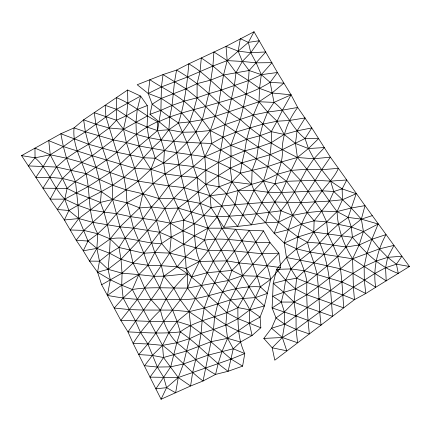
<?xml version="1.0" encoding="UTF-8"?>
<svg xmlns="http://www.w3.org/2000/svg" width="431" height="431" viewBox="0 0 431 431"><rect width="100%" height="100%" fill="white"/><g stroke="black" fill="none" stroke-linecap="round" stroke-linejoin="round"><path stroke-width="0.65" d="M87.983 241.037L78.765 218.533L77.989 205.269L75.506 181.774L70.84 170.477L66.536 158.209L63.368 146.567L60.846 133.745L88.603 144.25L116.855 152.229L143.442 157.741L155.198 158.236L164.383 150.613L182.421 132.274L189.672 121.908L193.794 109.851L197.075 97.794L197.112 83.646L200.065 71.481L201.32 57.921L212.914 66.04L223.538 74.989L234.416 85.252L246.187 94.179L259.009 101.748L267.619 112.038L277.063 121.213L284.158 134.434L295.472 143.496L308.445 148.55L324.462 147.537L313.903 158.764L306.721 169.254L294.54 191.817L287.477 202.392L280.985 210.786L278.464 222.213L274.175 233.284L288.064 229.734L301.247 224.136L314.129 220.834L326.655 221.879L351.287 227.029L363.446 231.495L371.851 239.291L379.431 248.876L387.658 257.366L396.428 264.198L398.287 273.41C379.415 266.859 365.009 252.259 352.45 237.282L351.287 227.029L348.151 217.413L356.195 193.697L342.446 199.752L329.494 201.083L300.79 202.667L274.719 202.037L261.741 202.645L235.067 204.693L221.809 206.018L211.104 207.629L200.253 203.357L173.688 198.379L159.131 198.61L142.806 193.761L126.175 189.904L112.68 185.238L85.968 173.639L56.402 167.034L28.344 165.93L35.056 157.816L34.954 148.092L50.249 154.777L66.536 158.209L81.648 162.417L123.966 177.378L138.189 181.133L168.715 185.88L184.242 187.652L210.042 195.722L226.679 193.729L238.198 190.524L251.666 184.36L263.389 180.928L277.289 174.313L291.227 170.374L306.721 169.254L321.671 169.717L338.432 168.338L365.014 205.625L361.356 219.142L363.446 231.495L359.158 244.975L352.585 258.794L353.398 287.213L354.454 299.669C335.555 291.507 315.535 286.367 296.641 278.216L291.011 268.928L286.48 257.506L284.25 243.106L292.611 215.371L315.276 180.293L321.671 169.717L330.383 157.159L313.903 158.764L297.401 157.487L281.632 161.873L267.78 166.587L240.39 173.197L231.986 181.839L226.679 193.729L217.272 216.815L221.884 228.177L208.394 250.508L199.408 261.455L186.16 268.508L177.114 266.8L161.372 265.695L148.065 265.291L133.06 263.055L121.009 259.279L109.555 253.212L96.878 248.401L87.983 241.037L76.206 240.266L64.381 219.993L57.264 209.488L64.763 199.144L88.371 186.494L110.083 172.572L120.4 163.85L139.224 146.034L157.541 130.577L160.908 110.325L161.42 86.933L163.047 74.568L186.063 88.861L197.075 97.794L215.333 116.305L225.09 124.618L258.395 147.224L281.632 161.873L291.227 170.374L300.811 180.648L321.698 211.142L326.655 221.879L327.872 233.855L333.115 245.013L337.715 256.596L340.522 268.869L341.918 281.949L343.712 307.874L306.737 294.718L295.526 288.948L285.624 280.155L276.546 269.353L291.011 268.928L304.475 270.797L341.918 281.949L353.398 287.213L365.757 293.522L364.297 279.972L364.163 266.487L366.97 253.239L371.851 239.291L378.154 224.034L361.356 219.142L348.151 217.413L337.064 211.573C323.449 193.788 312.049 174.501 297.401 157.487L295.472 143.496L297.083 130.862L305.159 117.927L289.427 120.481L277.063 121.213L262.818 124.155L235.967 132.053L223.123 137.155L211.573 143.518C181.893 142.041 151.044 141.998 123.514 129.246L116.467 120.249L116.375 97.638L127.603 90.009L140.625 96.081L147.257 105.573L147.542 115.847L147.052 127.021L148.814 137.92L155.198 158.236L150.845 169.302L138.189 181.133L112.626 199.478L103.995 212.106L83.889 230.413L76.206 240.266L83.264 250.783L89.519 261.105L97.557 272.209L101.657 284.762L120.793 320.325L127.975 331.897L133.125 343.399L161.065 399.241L190.577 385.998L203.066 380.982L215.565 374.404L228.123 371.274L242.599 366.135L244.781 353.544C237.756 339.213 237.934 323.142 237.858 307.578L243.176 298.441L248.935 286.658L257.027 276.217L278.922 253.18L270.011 242.551L263.46 230.838L249.247 230.326L221.884 228.177L207.936 228.177L183.778 220.155L170.412 223.172L156.48 220.505L130.437 216.626L116.666 213.652L103.995 212.106L90.569 209.811L77.989 205.269L64.763 199.144L50.19 199.154L21.55 155.623L60.846 133.745L74.062 127.888L83.636 119.813L116.375 97.638C131.38 103.402 143.291 114.641 157.681 121.698L157.541 130.577L161.097 139.903L164.383 150.613L163.721 162.945L165.175 173.903L168.715 185.88L173.688 198.379L183.778 220.155L182.986 230.871L183.735 244.307L185.459 256.941L186.16 268.508L187.625 273.782L187.593 288.043L180.352 299.836L163.64 321.451L155.866 333.066L147.855 343.965L138.75 354.578L152.353 355.435L163.489 357.509L186.731 350.996L211.185 341.659L227.579 338.324L249.333 323.088L260.076 317.092L264.397 305.972L270.641 279.342C267.678 261.364 257.851 245.988 249.247 230.326L234.55 251.009L226.684 260.852L219.713 271.535L208.604 295.779L204.208 308.1L202.161 320.416L201.094 333.325L198.869 346.244L192.684 372.357L190.577 385.998L178.267 377.534L163.489 357.509L162.519 345.36L143.528 310.051L137.392 299.394L132.36 289.497L121.736 285.214L110.304 279.773L97.557 272.209L99.486 261.213L96.878 248.401L97.789 233.774C87.321 215.435 90.871 193.492 85.968 173.639C80.786 158.791 72.365 144.126 74.062 127.888L85.381 131.816L113.191 139.892L126.391 142.596L139.224 146.034L176.845 152.703L204.806 156.755L218.485 162.444L240.39 173.197L251.666 184.36L253.967 190.4L261.741 202.645L269.159 212.467L278.464 222.213L297.934 236.996L307.518 242.297L319.516 243.127L346.028 247.022L359.158 244.975L371.851 239.291L385.998 234.62C377.211 250.594 372.815 269.127 375.687 287.294L365.757 293.522L354.454 299.669L274.8 360.187L272.182 347.801L263.82 338.427L271.546 328.239L276.002 317.943L284.363 311.942L294.066 302.083L306.737 294.718L318.385 286.464L329.397 277.957L352.585 258.794L379.431 248.876L393.982 245.395L409.45 266.482L375.687 287.294L364.297 279.972L352.881 273.426L340.522 268.869L313.989 262.845L286.48 257.506L276.546 269.353L273.227 283.388L272.101 307.923L276.002 317.943L284.643 324.187L296.092 329.386L309.345 333.944C307.61 316.844 306.301 299.669 306.856 282.467C305.665 270.593 299.437 260.281 296.582 248.838C297.191 231.463 303.742 214.821 315.18 201.719C321.1 189.225 332.732 181.004 338.432 168.338L330.383 157.159L311.796 127.91L297.697 107.448L291.065 94.82L277.44 72.489L254.021 31.759L226.038 46.365L188.756 63.847L176.586 70.086L163.047 74.568L137.203 84.745L148.205 93.468L161.286 98.424L172.05 105.423L181.559 112.755L189.672 121.908L195.889 131.934L200.76 142.893L204.806 156.755L205.813 170.24L205.835 184.403L210.042 195.722L211.104 207.629L223.829 227.358L237.616 226.415L251.392 224.847L265.571 222.665L278.464 222.213L292.611 215.371L307.217 212.602L321.698 211.142L337.064 211.573L351.238 208.017L365.014 205.625L393.982 245.395L387.658 257.366L385.562 267.753L386.203 280.91L352.585 258.794L310.148 252.113L296.582 248.838L284.25 243.106L274.175 233.284L265.571 222.665L256.504 213.728L238.198 190.524L231.986 181.839L230.186 168.209L231.081 156.345L230.865 145.419L240.299 119.414L243.316 107.26L246.187 94.179L248.498 80.592L249.102 70.495L265.792 51.962L250.756 52.706L238.181 51.127L226.038 46.365L227.175 60.604L223.538 74.989L218.797 102.874L215.333 116.305L210.323 130.523L191.073 154.702L178.865 164.771L165.175 173.903L153.124 183.595L142.806 193.761L126.978 202.807L116.666 213.652L107.394 224.653L97.789 233.774L87.983 241.037L83.264 250.783L96.878 248.401L110.174 238.893L119.996 226.862L139.612 207.898L142.806 193.761L138.189 181.133L134.677 168.327L126.391 142.596L123.514 129.246L126.515 115.68L127.835 102.858L127.603 90.009M21.55 155.623L35.056 157.816L50.249 154.777L63.368 146.567L74.073 138.96L85.381 131.816L116.483 109.334L140.625 96.081L137.257 109.496L135.975 122.232L136.347 134.219L139.224 146.034L143.442 157.741L150.845 169.302L153.124 183.595L159.131 198.61L164.825 208.475L170.412 223.172L182.986 230.871L204.547 240.153C226.329 236.581 248.127 243.321 270.011 242.551L262.269 253.74L242.513 275.7L230.38 299.901L226.851 312.685L225.817 325.044L227.579 338.324L221.943 351.567L218.161 363.538L215.565 374.404C200.388 366.824 190.286 352.644 176.802 342.737C167.88 333.95 163.225 322.189 160.456 310.191L150.979 299.577L144.654 288.118L138.841 274.601L133.06 263.055L129.968 249.894L125.114 237.987L119.996 226.862L112.626 199.478L112.68 185.238L110.083 172.572L106.592 160.009L102.616 148.189L95.887 124.236L94.27 112.69L116.467 120.249L126.515 115.68L137.257 109.496L147.257 105.573M211.104 207.629L203.718 215.575L194.209 223.894L182.986 230.871L171.172 237.179L161.62 243.488L154.799 252.544L148.065 265.291L138.841 274.601L132.36 289.497L123.158 298.02L114.253 308.046L129.155 309.566L143.528 310.051L172.61 310.104L189.09 311.645L204.208 308.1L230.38 299.901L243.176 298.441L255.491 297.6L267.452 293.371L260.302 286.884C254.694 266.638 246.236 247.346 235.547 229.281L213.243 261.305L207.225 272.699L201.557 285.651L189.09 311.645L177.114 321.472L168.753 332.834L162.519 345.36L152.353 355.435L144.557 365.709L157.38 367.056L170.698 366.84L183.385 364.001L208.119 355.122L233.268 348.787L240.536 342.047L252.065 335.512L249.333 323.088L249.754 309.867L260.302 286.884L270.641 279.342L280.694 267.592L278.922 253.18L262.269 253.74L234.55 251.009L221.087 250.363L208.394 250.508L195.782 247.825L183.735 244.307L171.172 237.179L159.648 232.271L133.545 228.177L119.996 226.862L92.622 222.294L78.765 218.533L68.885 210.506L64.763 199.144L67.139 188.39L62.479 178.439L50.249 154.777L48.762 140.678L63.368 146.567L92.207 155.753L134.677 168.327L150.845 169.302L163.721 162.945L176.845 152.703L186.925 142.639L195.889 131.934L202.328 119.726L208.793 93.699L212.914 66.04L213.911 51.93L227.175 60.604L236.01 72.618L248.498 80.592L259.516 88.377L272.063 92.983L291.065 94.82L282.488 110.131L277.063 121.213L271.282 131.649C271.939 148.431 269.073 165.148 263.389 180.928L253.967 190.4L237.616 226.415L229.405 216.421L221.809 206.018L210.042 195.722L200.253 203.357L183.778 220.155M372.212 215.64L361.356 219.142L351.287 227.029L341.309 235.811L333.115 245.013L324.09 254.091L304.475 270.797L296.641 278.216L285.624 280.155L273.227 283.388L283.722 292.283L294.066 302.083L307.131 307.389L332.533 316.359C330.286 287.59 329.963 257.188 313.763 232.029L314.129 220.834L329.494 201.083L333.766 191.493L330.62 181.112L321.671 169.717L313.903 158.764L308.445 148.55L305.04 138.518C292.094 128.675 287.057 112.022 273.992 102.389L270.14 82.359L261.31 74.665L249.102 70.495L223.538 74.989L210.743 80.074L197.112 83.646L186.063 88.861L161.286 98.424L152.159 104.178L149.999 114.334L168.844 129.758L182.421 132.274L195.889 131.934L210.323 130.523L225.09 124.618L253.455 114.958L267.619 112.038L282.488 110.131L297.697 107.448C288.468 119.721 282.714 134.332 282.138 149.751C283.63 161.797 276.885 172.152 275.172 183.741C263.971 195.318 258.045 210.473 251.392 224.847C239.571 213.043 232.115 197.441 219.115 186.801L205.835 184.403L197.129 177.594L181.241 176.134L165.175 173.903L150.845 169.302M240.39 173.197L241.969 162.832L244.786 150.85L246.661 139.288L253.455 114.958L259.009 101.748L259.516 88.377L261.31 74.665L256.17 62.824L250.756 52.706L248.375 42.383L254.021 31.759M147.542 115.847L123.514 129.246L109.156 128.007L95.887 124.236L83.636 119.813L85.381 131.816L88.603 144.25L95.994 167.26L99.292 179.614L101.36 191.644L100.455 202.392L103.995 212.106L107.394 224.653L110.174 238.893L109.555 253.212L108.084 269.31L110.304 279.773L107.427 295.397C121.784 298.133 136.347 299.901 150.979 299.577C165.838 298.387 180.702 300.93 195.491 298.548C217.073 294.723 238.009 285.16 260.302 286.884M132.36 289.497C150.661 286.496 169.173 288.387 187.593 288.043C202.958 310.492 225.338 328.826 252.065 335.512L260.83 327.77L260.076 317.092L249.754 309.867L237.858 307.578C227.094 296.458 215.99 285.527 207.225 272.699C194.898 259.591 194.667 240.821 194.209 223.894C190.119 207.898 184.791 192.296 181.241 176.134C177.712 160.51 176.586 144.116 168.844 129.758L169.787 117.151L172.05 105.423L174.517 81.739L176.586 70.086C188.153 76.772 199.02 84.578 208.793 93.699C218.916 102.756 228.247 112.847 240.299 119.414C257.102 135.135 276.821 147.38 297.401 157.487L308.445 148.55L318.671 138.529L305.04 138.518L282.138 149.751L270.178 154.675L241.969 162.832L230.186 168.209L218.436 175.606L205.835 184.403L198.238 191.854L187.437 201.067L178.24 208.081L170.412 223.172L159.648 232.271L143.83 253.223L122.043 273.173L101.657 284.762M242.599 366.135L231.097 359.082L201.094 333.325L190.642 325.674L177.114 321.472L149.498 321.354L120.793 320.325L137.392 299.394L144.654 288.118L153.932 276.303L169.674 253.094L171.172 237.179L170.412 223.172M296.641 278.216L294.066 302.083L296.038 315.971L296.092 329.386L297.552 342.747L282.337 337.489L271.546 328.239L284.643 324.187L330.518 290.51L352.881 273.426L364.163 266.487L376.144 261.067L387.658 257.366L401.907 256.197L396.428 264.198L385.562 267.753L374.69 273.572L353.398 287.213L296.092 329.386L282.337 337.489L272.182 347.801L286.782 350.807L282.337 337.489L284.643 324.187L284.363 311.942L281.314 302.056L283.722 292.283L285.624 280.155L291.011 268.928L300.105 260.028L310.148 252.113L319.516 243.127L327.872 233.855L338.437 224.201L348.151 217.413M270.641 279.342L257.027 276.217L242.513 275.7L231.846 270.436L215.301 238.849L207.936 228.177L203.718 215.575L200.253 203.357L198.238 191.854L197.129 177.594L193.406 166.581L191.073 154.702L186.925 142.639L178.493 123.018L169.787 117.151L152.159 104.178L148.205 93.468L149.869 79.735C161.043 87.213 173.337 92.864 183.951 101.193C194.424 109.334 202.71 119.748 210.323 130.523L223.123 137.155L230.865 145.419L244.786 150.85L267.78 166.587L286.475 181.306L294.54 191.817L300.79 202.667L307.217 212.602L314.129 220.834M50.249 154.777L43.208 166.479L35.892 177.373L49.996 177.34L62.479 178.439L75.506 181.774L101.36 191.644L112.626 199.478L126.978 202.807L139.612 207.898L142.941 218.646L147.601 230.569L154.799 252.544L161.372 265.695L163.85 276.185L173.688 288.113L180.352 299.836L189.09 311.645L190.642 325.674L189.511 338.707L183.385 364.001L178.267 377.534L175.638 392.803L166.587 387.652L155.855 388.854L170.698 366.84L176.802 342.737L180.255 331.886L177.114 321.472L172.61 310.104L159.729 287.612L148.065 265.291L143.83 253.223L133.545 228.177L126.978 202.807L126.175 189.904L123.966 177.378L120.4 163.85L105.913 116.736L105.196 105.326L116.483 109.334L135.975 122.232L147.052 127.021L157.541 130.577L168.844 129.758L178.493 123.018L189.672 121.908L202.328 119.726L215.333 116.305L259.009 101.748L272.063 92.983L283.83 83.161L270.14 82.359C250.54 94.691 227.681 99.857 205.738 106.387C189.855 110.853 173.709 114.425 158.791 121.747M189.09 311.645L202.161 320.416L213.49 329.521L227.579 338.324L233.268 348.787L228.123 371.274C211.163 359.319 197.56 343.394 180.255 331.886C162.88 333.955 145.392 332.64 127.975 331.897L159.729 287.612L163.85 276.185L177.114 266.8L185.459 256.941L204.547 240.153L207.936 228.177L217.272 216.815C238.58 215.996 259.845 213.571 280.985 210.786L292.611 215.371L301.247 224.136L313.763 232.029L341.309 235.811L352.45 237.282L378.154 224.034M178.493 123.018C184.543 103.876 187.216 83.808 188.756 63.847C204.94 73.033 216.955 87.38 231.571 98.575C246.02 108.176 258.643 119.877 271.282 131.649L284.158 134.434L297.083 130.862L311.796 127.91L305.04 138.518M263.46 230.838C253.994 244.835 244.118 258.719 231.846 270.436L228.462 280.495L222.676 291.744L217.774 303.877L214.633 316.898L213.49 329.521L203.066 380.982C188.498 370.261 177.125 355.984 162.519 345.36L147.855 343.965L133.125 343.399C140.77 331.197 150.01 320.093 160.456 310.191C166.458 296 176.408 284.164 187.625 273.782L201.557 285.651L208.604 295.779L217.774 303.877L226.851 312.685L238.063 318.692L260.83 327.77M265.571 222.665L269.159 212.467L274.719 202.037L281.594 192.485L291.227 170.374L297.401 157.487M286.48 257.506L296.582 248.838L307.518 242.297L313.763 232.029L326.655 221.879L337.064 211.573L342.446 199.752L342.149 188.891L346.729 180.002L330.62 181.112L315.276 180.293L286.475 181.306L275.172 183.741L263.389 180.928C249.021 164.615 228.645 156.334 211.573 143.518L210.323 130.523M168.844 129.758L161.097 139.903L152.1 148.329L143.442 157.741L134.677 168.327L123.966 177.378L112.68 185.238L101.36 191.644L89.012 197.964L77.989 205.269L68.885 210.506L64.381 219.993L78.765 218.533L100.455 202.392L112.626 199.478M161.065 399.241L166.587 387.652L178.267 377.534L231.097 359.082L244.781 353.544L233.268 348.787M280.694 267.592L267.112 265.744L239.21 262.948L226.684 260.852L199.408 261.455L191.676 276.907L187.593 288.043L228.462 280.495L242.513 275.7L255.491 297.6L264.397 305.972L249.754 309.867L238.063 318.692L225.817 325.044L213.49 329.521L201.094 333.325L189.511 338.707L176.802 342.737L162.519 345.36M96.878 248.401L89.519 261.105L99.486 261.213L109.555 253.212L118.972 247.491L125.114 237.987L133.545 228.177L142.941 218.646L151.491 207.031L159.131 198.61L168.715 185.88L193.406 166.581L204.806 156.755L211.573 143.518M223.829 227.358L235.067 204.693L238.198 190.524L253.967 190.4L268.093 192.226L281.594 192.485L321.785 190.814L333.766 191.493L342.149 188.891L356.195 193.697M163.489 357.509L157.38 367.056L149.993 377.13L178.267 377.534M352.45 237.282L346.028 247.022L337.715 256.596L327.328 265.803L306.856 282.467L295.526 288.948L283.722 292.283L272.834 296.226L281.314 302.056L294.066 302.083M291.065 94.82L273.992 102.389L267.619 112.038L262.818 124.155L259.915 135.738L256.51 158.764L252.097 170.374L251.666 184.36L231.986 181.839L205.813 170.24L193.406 166.581L163.721 162.945L155.198 158.236M270.14 82.359L277.44 72.489L261.31 74.665L248.498 80.592L221.081 90.127L208.793 93.699L197.075 97.794L183.951 101.193L172.05 105.423L160.908 110.325L149.999 114.334M78.765 218.533L70.199 229.965L83.889 230.413L97.789 233.774L110.174 238.893L118.972 247.491L143.83 253.223L154.799 252.544L169.674 253.094L185.459 256.941L199.408 261.455M261.31 74.665L271.983 62.678L256.17 62.824L242.335 61.45L227.175 60.604L212.914 66.04L187.657 76.939L161.42 86.933L148.205 93.468M116.467 120.249L109.156 128.007L98.904 135.469L88.603 144.25L77.284 150.952L66.536 158.209L56.402 167.034L42.928 188.212L67.139 188.39L76.546 193.072L100.455 202.392M123.514 129.246L113.191 139.892L92.207 155.753L81.648 162.417L70.84 170.477L62.479 178.439L56.132 188.374L50.19 199.154L57.264 209.488L68.885 210.506M210.042 195.722L219.115 186.801L231.986 181.839M227.175 60.604L248.375 42.383L259.252 40.746L250.756 52.706L242.335 61.45L236.01 72.618L234.416 85.252L228.489 111.694L225.09 124.618L218.485 162.444L218.436 175.606L219.115 186.801M67.139 188.39C82.617 174.819 100.784 165.014 116.855 152.229C128.465 139.698 141.912 128.562 157.681 121.698M107.427 295.397L121.736 285.214L138.841 274.601L153.932 276.303L163.85 276.185L187.625 273.782L177.114 266.8L169.674 253.094L161.62 243.488C158.877 225.866 154.099 207.957 142.806 193.761M284.158 134.434L271.223 142.699L258.395 147.224L244.786 150.85L231.081 156.345L218.485 162.444L205.813 170.24L184.242 187.652L173.688 198.379L164.825 208.475L156.48 220.505L138.647 240.649L121.009 259.279L108.084 269.31L97.557 272.209M281.314 302.056L272.101 307.923L296.038 315.971L321.1 325.163C318.827 308.273 319.296 291.173 316.974 274.305C314.802 263.33 309.916 253.202 307.518 242.297M169.674 253.094L183.735 244.307L194.623 235.622L207.936 228.177M180.255 331.886C197.376 319.048 219.379 317.588 237.858 307.578M284.25 243.106L297.934 236.996L313.763 232.029M204.806 156.755L230.865 145.419L246.661 139.288L259.915 135.738L271.282 131.649M231.846 270.436L207.225 272.699L191.676 276.907L186.16 268.508M139.612 207.898L151.491 207.031L164.825 208.475L178.24 208.081L203.718 215.575L217.272 216.815M110.174 238.893C127.657 235.331 144.202 243.994 161.62 243.488M263.82 338.427L282.337 337.489M259.009 101.748L273.992 102.389M138.841 274.601L122.043 273.173L108.084 269.31L99.486 261.213M396.428 264.198L409.45 266.482M227.579 338.324L240.536 342.047M248.375 42.383L240.304 38.655L238.181 51.127L242.335 61.45L249.102 70.495M330.62 181.112L342.149 188.891M333.766 191.493L351.238 208.017L361.356 219.142M35.056 157.816C48.277 169.13 52.701 186.865 64.763 199.144M275.172 183.741L281.594 192.485L287.477 202.392L292.611 215.371M280.985 210.786L268.093 192.226L263.389 180.928M221.884 228.177C231.038 242.906 239.194 258.53 242.513 275.7M249.754 309.867C242.561 295.052 231.425 282.898 219.713 271.535C212.839 262.037 208.394 251.16 204.547 240.153M352.585 258.794C343.588 244.603 337.662 228.468 337.064 211.573M166.587 387.652L163.688 377.335L157.38 367.056L147.855 343.965L140.533 332.452L135.474 321.025L123.158 298.02L121.736 285.214L122.043 273.173L121.009 259.279L118.972 247.491"/></g></svg>
